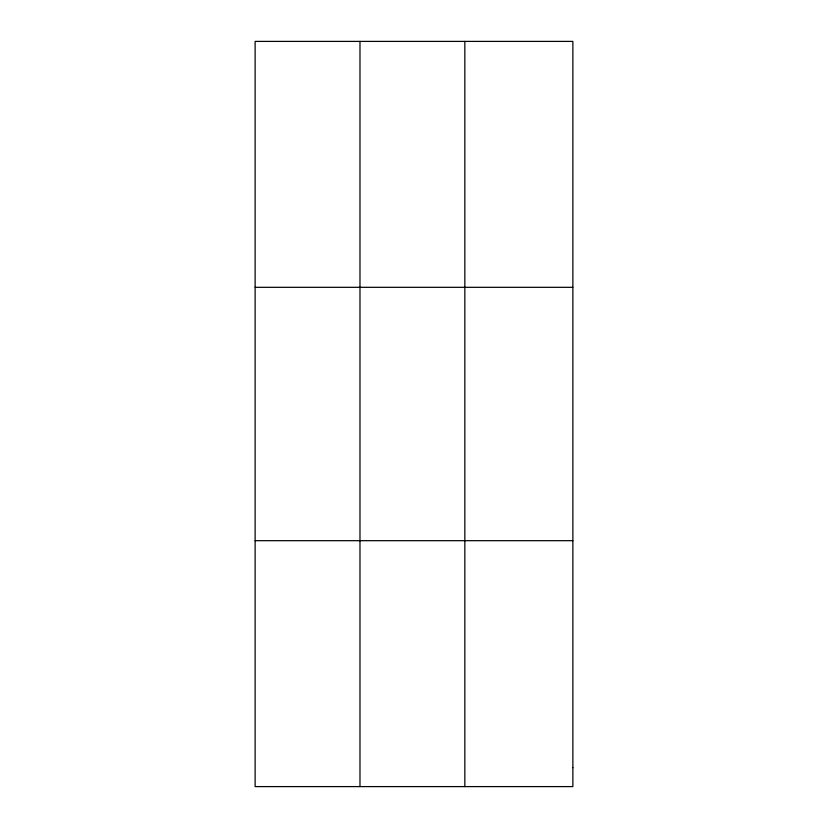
<?xml version="1.0" encoding="UTF-8"?>
<svg xmlns="http://www.w3.org/2000/svg" width="828" height="828" viewBox="0 0 828 828"><rect width="100%" height="100%" fill="white"/><g stroke="black" fill="none" stroke-linecap="round" stroke-linejoin="round"><path stroke-width="1.24" d="M359.983 41.4L359.983 786.6M464.839 41.4L464.839 786.6M255.127 287.316L572.872 287.316M255.127 540.684L572.872 540.684M572.872 767.68L572.872 786.6L255.127 786.6L255.127 41.4L572.872 41.4L572.872 767.68"/></g></svg>
